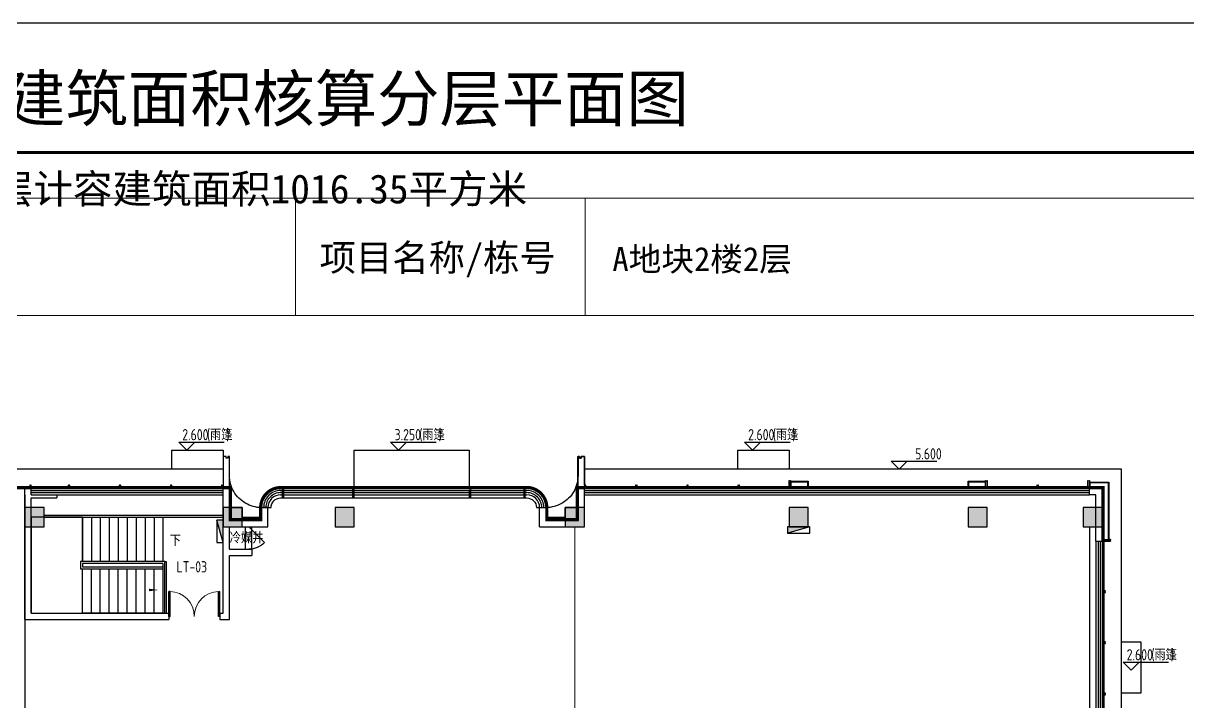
# Model space of a CAD drawing. Extents: x 512858 to 514372, y -232486 to -231710.
# Drawn here: x 513789.12 to 513825.54, y -232321.02 to -232299.81 of the extents above; entities that cross this region are included whole.
import ezdxf
from ezdxf.enums import TextEntityAlignment as Align

# ---------------------------------------------------------------- set-up
doc = ezdxf.new("R2010")
doc.units = 0
doc.header["$LTSCALE"] = 1000
doc.linetypes.add('DASH', pattern=[0.35, 0.25, -0.1])
doc.layers.get('0').update_dxf_attribs({"color": 252})
for name, color, linetype in [('$计容结果', 7, 'Continuous'), ('0-灰色石材', 253, 'Continuous'), ('6#-造型-1F（实施版）金属型材-METAL-S', 253, 'Continuous'), ('6#-造型-银白色铝板', 252, 'Continuous'), ('A-ANNO-100-DIM-E', 253, 'Continuous'), ('A-ANNO-100-TXT', 252, 'Continuous'), ('A-ANNO-50-SYMB', 252, 'Continuous'), ('A-DOOR', 252, 'Continuous'), ('A-METAL-E', 253, 'Continuous'), ('A-SOIL-E', 253, 'Continuous'), ('A-STAIR', 252, 'Continuous'), ('A-STR-CONC-C', 253, 'Continuous'), ('A-STR-CONC-E', 253, 'Continuous'), ('A-STR-CONC-H', 253, 'Continuous'), ('A-WALL-S', 252, 'Continuous'), ('A-WINDOW', 253, 'Continuous'), ('PUB_HATCH', 252, 'Continuous'), ('立面轮廓', 253, 'Continuous'), ('面积', 6, 'Continuous')]:
    doc.layers.add(name, color=color, linetype=linetype)
for name, color, linetype, lineweight in [('P-FIRE-FH', 252, 'Continuous', 25), ('图廓', 252, 'Continuous', 9), ('面积-计容-餐饮便利店-1', 3, 'Continuous', 0)]:
    doc.layers.add(name, color=color, linetype=linetype, lineweight=lineweight)
doc.layers.add('打印图框', color=252, linetype='Continuous', plot=False)
doc.styles.add('dw', font='simhei.ttf')
doc.styles.add('STYLE1', font='stylu.ttf')
doc.styles.add('TYDG_02', font='TSSDENG.shx', dxfattribs={"width": 0.8, "bigfont": 'hztxt.shx'})

# ---------------------------------------------------------------- blocks, each defined once
blk = doc.blocks.new('2新12$TwtSys$00000434')
for p, q in [((-0.5, 0.5), (-0.5, -0.5)), ((-0.5, -0.5), (0.5, 0.5)), ((0.5, 0.5), (-0.5, 0.5)), ((0.5, -0.5), (0.5, 0.5)), ((-0.5, -0.5), (0.5, -0.5))]:
    blk.add_line(p, q)
blk.add_solid([(0.5, -0.5), (0.5, 0.5), (-0.5, -0.5)])
blk = doc.blocks.new('2新73A$C24E84E36')
at = {"layer": 'P-FIRE-FH', "xscale": 700, "yscale": 200, "zscale": 700}
for p, rotation in [((6000, 26254), 90), ((24100, 26300), 180)]:
    blk.add_blockref('2新12$TwtSys$00000434', p, dxfattribs=dict(at, rotation=rotation))
blk = doc.blocks.new('2新154_FZH')
blk.add_lwpolyline([(-0.5, -0.5), (0.5, -0.5), (0.5, 0.5), (-0.5, 0.5)], close=True)
at = {"layer": 'PUB_HATCH'}
blk.add_solid([(-0.5, -0.5), (0.5, -0.5), (-0.5, 0.5), (0.5, 0.5)], dxfattribs=at)
blk = doc.blocks.new('2新692F柱')
at = {"layer": 'A-STR-CONC-C', "xscale": 600, "yscale": 600, "zscale": 600, "rotation": 270}
for p in [(-69062, -5198), (-62862, -5198), (-59362, -5198), (-52162, -5198), (-45162, -5198), (-39562, -5198), (-35962, -5198)]:
    blk.add_blockref('2新154_FZH', p, dxfattribs=at)
blk = doc.blocks.new('2新157a-dahsedfweo334')
at = {"layer": '6#-造型-1F（实施版）金属型材-METAL-S'}
blk.add_lwpolyline([(2186872, 353421), (2186922, 353421), (2186922, 353521), (2186912, 353521), (2186912, 353511), (2186882, 353511), (2186882, 353521), (2186872, 353521)], close=True, dxfattribs=at)
blk = doc.blocks.new('2新164a-waraet5465478')
at = {"layer": '6#-造型-1F（实施版）金属型材-METAL-S'}
blk.add_lwpolyline([(2224547, 326871), (2224547, 327121), (2224597, 327121), (2224597, 326871), (2224587, 326871), (2224587, 326881), (2224557, 326881), (2224557, 326871)], close=True, dxfattribs=at)
blk = doc.blocks.new('2新160a-dsrtr678jfghj')
at = {"layer": '0-灰色石材'}
for points in [[(2318626, 580453), (2318626, 580653), (2319175, 580653), (2319175, 580453)], [(2318646, 580453), (2318646, 580633), (2319155, 580633), (2319155, 580453)], [(2324176, 580453), (2324176, 580653), (2324726, 580653), (2324726, 580453)], [(2324196, 580453), (2324196, 580633), (2324706, 580633), (2324706, 580453)], [(2327976, 580428), (2327976, 580628), (2328576, 580628), (2328576, 578828)], [(2327996, 580403), (2327996, 580608), (2328556, 580608), (2328556, 578828)]]:
    blk.add_lwpolyline(points, dxfattribs=at)
at = {"layer": '6#-造型-1F（实施版）金属型材-METAL-S'}
for p, q in [((2300876, 581428), (2300876, 580532)), ((2301076, 580828), (2301076, 581428)), ((2301078, 580763), (2301076, 580828)), ((2301076, 580428), (2301076, 580828)), ((2301084, 580697), (2301078, 580763)), ((2301095, 580633), (2301084, 580697)), ((2301110, 580569), (2301095, 580633)), ((2301129, 580507), (2301110, 580569)), ((2294876, 580428), (2294876, 580528)), ((2296026, 580532), (2296026, 580432)), ((2296076, 580428), (2296076, 580528)), ((2297626, 580528), (2297626, 580428)), ((2300876, 580432), (2300876, 580532)), ((2301076, 580428), (2300876, 580428)), ((2301076, 579828), (2301076, 580428)), ((2301152, 580445), (2301129, 580507)), ((2301179, 580386), (2301152, 580445)), ((2301160, 580428), (2301160, 580428)), ((2301210, 580328), (2301179, 580386)), ((2301244, 580272), (2301210, 580328)), ((2301282, 580219), (2301244, 580272)), ((2301324, 580169), (2301282, 580219)), ((2302726, 580428), (2302676, 580428)), ((2302746, 580428), (2302726, 580428)), ((2302726, 580428), (2302726, 580128)), ((2302756, 580438), (2302746, 580438)), ((2302746, 580438), (2302746, 580428)), ((2302746, 580428), (2302756, 580428)), ((2302756, 580428), (2302756, 580438)), ((2302776, 580428), (2302756, 580428)), ((2302776, 580128), (2302776, 580428)), ((2304975, 580381), (2304975, 580428)), ((2304975, 580381), (2304975, 580428)), ((2304975, 580381), (2304975, 580381)), ((2308596, 580428), (2308576, 580428)), ((2308576, 580378), (2308576, 580128)), ((2308606, 580438), (2308596, 580438)), ((2308596, 580438), (2308596, 580428)), ((2308596, 580428), (2308606, 580428)), ((2308606, 580428), (2308606, 580438)), ((2308626, 580428), (2308606, 580428)), ((2308626, 580128), (2308626, 580428)), ((2310296, 580428), (2310276, 580428)), ((2310276, 580428), (2310276, 580128)), ((2310306, 580438), (2310296, 580438)), ((2310296, 580438), (2310296, 580428)), ((2310296, 580428), (2310306, 580428)), ((2310306, 580428), (2310306, 580438)), ((2310326, 580428), (2310306, 580428)), ((2310326, 580128), (2310326, 580428)), ((2310376, 580428), (2310326, 580428)), ((2311976, 580428), (2312175, 580428)), ((2311976, 580428), (2311976, 579428)), ((2315425, 580428), (2315425, 580528)), ((2301076, 579428), (2301076, 579828)), ((2301369, 580121), (2301324, 580169)), ((2301416, 580076), (2301369, 580121)), ((2301467, 580035), (2301416, 580076)), ((2301520, 579996), (2301467, 580035)), ((2301576, 579962), (2301520, 579996)), ((2301633, 579931), (2301576, 579962)), ((2301693, 579904), (2301633, 579931)), ((2301754, 579881), (2301693, 579904)), ((2301817, 579862), (2301754, 579881)), ((2301881, 579847), (2301817, 579862)), ((2301945, 579836), (2301881, 579847)), ((2302010, 579830), (2301945, 579836)), ((2302076, 579828), (2302010, 579830)), ((2302076, 579828), (2302076, 579428)), ((2302726, 580128), (2302776, 580128)), ((2308576, 580128), (2308626, 580128)), ((2310276, 580128), (2310326, 580128)), ((2310976, 579428), (2310976, 579828)), ((2301476, 579428), (2301076, 579428)), ((2302076, 579428), (2301476, 579428)), ((2311976, 579428), (2310976, 579428)), ((2328426, 575578), (2328476, 575578))]:
    blk.add_line(p, q, dxfattribs=at)
for points in [[(2301076, 581428), (2301026, 581428), (2301026, 581378), (2300976, 581378), (2300976, 581428), (2300876, 581428)], [(2312175, 580528), (2312176, 581428), (2312076, 581428), (2312076, 581378), (2312026, 581378), (2312026, 581428), (2311976, 581428), (2311976, 580828)], [(2311976, 580428), (2311976, 580828), (2311973, 580763), (2311967, 580697), (2311956, 580633), (2311942, 580569), (2311923, 580507), (2311899, 580445), (2311872, 580386), (2311842, 580328), (2311807, 580272), (2311769, 580219), (2311727, 580169), (2311683, 580121), (2311635, 580076), (2311584, 580035), (2311531, 579996), (2311476, 579962), (2311418, 579931), (2311358, 579904), (2311297, 579881), (2311235, 579862), (2311171, 579847), (2311106, 579836), (2311041, 579830), (2310976, 579828)], [(2304926, 580428), (2304926, 580128), (2304976, 580128), (2304976, 580428)], [(2304926, 580428), (2304975, 580428)], [(2328376, 578778), (2328626, 578778), (2328626, 578788), (2328616, 578788), (2328616, 578818), (2328626, 578818), (2328626, 578828), (2328576, 578828)]]:
    blk.add_lwpolyline(points, dxfattribs=at)
at = {"layer": '6#-造型-银白色铝板'}
for name, p, rotation in [('2新164a-waraet5465478', (4543173, 907549), 180), ('2新164a-waraet5465478', (4549323, 907549), 180), ('2新164a-waraet5465478', (4552523, 907549), 180), ('2新164a-waraet5465478', (2655497, -1645770), 90), ('2新157a-dahsedfweo334', (1974955, 2764100), 270), ('2新157a-dahsedfweo334', (1974955, 2762500), 270), ('2新157a-dahsedfweo334', (1974955, 2760900), 270), ('2新157a-dahsedfweo334', (1974955, 2760900), 270)]:
    blk.add_blockref(name, p, dxfattribs=dict(at, rotation=rotation))
for p in [(107954, 227007), (109154, 227007), (110754, 227007), (112354, 227007), (113954, 227007), (113954, 227007), (125303, 227007), (126903, 227007), (128503, 227007), (130103, 227007), (139454, 227007)]:
    blk.add_blockref('2新157a-dahsedfweo334', p, dxfattribs=at)
blk = doc.blocks.new('2新04$DorLib2D$00000002')
for p, q in [((-0.5, 0), (-0.5, 0.4875)), ((-0.475, 0.4875), (-0.5, 0.4875)), ((-0.475, 0), (-0.475, 0.4875)), ((0.475, 0), (0.475, 0.4875)), ((0.475, 0.4875), (0.5, 0.4875)), ((0.5, 0), (0.5, 0.4875)), ((-0.5, 0), (-0.475, 0)), ((0.5, 0), (0.475, 0))]:
    blk.add_line(p, q)
at = {"lineweight": 13}
for centre, start, end in [((-0.4875, 0), 0, 88.53072), ((0.4875, 0), 91.46928, 180)]:
    blk.add_arc(centre, 0.4875, start, end, dxfattribs=at)
blk = doc.blocks.new('2新05$DorLib2D$00000114')
at = {"color": 0}
blk.add_line((0.5, 0), (-0.207, 0.707), dxfattribs=at)
blk.add_arc((0.5, 0), 1, 135, 180, dxfattribs=at)

msp = doc.modelspace()

# ---------------------------------------------------------------- linework, layer by layer
at = {"color": 252, "linetype": 'DASH', "ltscale": 0.003, "const_width": 0.03}
msp.add_lwpolyline([(513806.37, -232315.55), (513806.37, -232324.45)], dxfattribs=at)
at = {"layer": 'A-ANNO-100-DIM-E', "color": 252}
for p, q in [((513794.231, -232313.15), (513793.981, -232312.9)), ((513793.981, -232312.9), (513795.404, -232312.9)), ((513794.231, -232313.15), (513794.481, -232312.9)), ((513800.859, -232313.15), (513800.609, -232312.9)), ((513800.609, -232312.9), (513802.032, -232312.9)), ((513800.859, -232313.15), (513801.109, -232312.9)), ((513811.931, -232313.15), (513811.681, -232312.9)), ((513811.681, -232312.9), (513813.104, -232312.9)), ((513811.931, -232313.15), (513812.181, -232312.9)), ((513816.52, -232313.75), (513816.27, -232313.5)), ((513816.27, -232313.5), (513817.693, -232313.5)), ((513816.52, -232313.75), (513816.77, -232313.5)), ((513823.77, -232320.031), (513823.52, -232319.781)), ((513823.52, -232319.781), (513824.943, -232319.781)), ((513823.77, -232320.031), (513824.02, -232319.781))]:
    msp.add_line(p, q, dxfattribs=at)
at = {"layer": 'A-ANNO-50-SYMB', "color": 252}
msp.add_lwpolyline([(513793.63, -232315.975, 0, 0, 0), (513790.17, -232315.975, 0, 0, 0), (513790.17, -232317.525, 0, 0, 0), (513793.35, -232317.525, 0, 0.08, 0), (513793.05, -232317.525, 0, 0, 0)], format="xyseb", dxfattribs=at)
at = {"layer": 'A-DOOR', "color": 252}
for p, q in [((513796.07, -232316.25), (513796.07, -232315.55)), ((513796.27, -232316.25), (513796.27, -232315.55))]:
    msp.add_line(p, q, dxfattribs=at)
at = {"layer": 'A-METAL-E', "color": 252}
for points in [[(513793.77, -232313.75), (513793.77, -232313.15), (513795.37, -232313.15), (513795.37, -232313.75)], [(513799.47, -232314.35), (513799.47, -232313.15), (513803.07, -232313.15), (513803.07, -232314.35)], [(513811.47, -232313.75), (513811.47, -232313.15), (513813.07, -232313.15), (513813.07, -232313.75)], [(513795.37, -232313.75), (513764.77, -232313.75)], [(513764.77, -232324.45), (513786.97, -232324.45), (513786.97, -232338.45), (513795.47, -232338.45), (513795.47, -232341.25), (513810.57, -232341.25), (513810.57, -232342.65), (513823.47, -232342.65), (513823.47, -232313.75), (513806.67, -232313.75)], [(513823.47, -232319.15), (513824.07, -232319.15), (513824.07, -232320.75), (513823.47, -232320.75)]]:
    msp.add_lwpolyline(points, dxfattribs=at)
at = {"layer": 'A-SOIL-E', "color": 252}
msp.add_lwpolyline([(513789.17, -232314.55), (513789.17, -232322.05)], dxfattribs=at)
at = {"layer": 'A-STAIR', "color": 252}
for p, q in [((513790.97, -232315.25), (513789.37, -232315.25)), ((513789.37, -232315.25), (513789.37, -232318.25)), ((513790.97, -232315.25), (513793.49, -232315.25)), ((513790.97, -232315.25), (513790.97, -232316.64)), ((513790.97, -232316.64), (513790.97, -232315.25)), ((513791.25, -232315.25), (513791.25, -232316.64)), ((513791.53, -232315.25), (513791.53, -232316.64)), ((513791.81, -232315.25), (513791.81, -232316.64)), ((513792.09, -232315.25), (513792.09, -232316.64)), ((513792.37, -232315.25), (513792.37, -232316.64)), ((513792.65, -232315.25), (513792.65, -232316.64)), ((513792.93, -232315.25), (513792.93, -232316.64)), ((513793.21, -232315.25), (513793.21, -232316.64)), ((513793.49, -232315.25), (513793.49, -232316.64)), ((513790.97, -232318.25), (513790.97, -232316.86)), ((513790.97, -232318.25), (513790.97, -232316.86)), ((513791.25, -232318.25), (513791.25, -232316.86)), ((513791.53, -232318.25), (513791.53, -232316.86)), ((513791.81, -232318.25), (513791.81, -232316.86)), ((513792.09, -232318.25), (513792.09, -232316.86)), ((513792.37, -232318.25), (513792.37, -232316.86)), ((513792.65, -232318.25), (513792.65, -232316.86)), ((513792.93, -232318.25), (513792.93, -232316.86)), ((513793.21, -232318.25), (513793.21, -232316.86)), ((513789.37, -232318.25), (513790.97, -232318.25)), ((513793.49, -232318.25), (513790.97, -232318.25)), ((513793.49, -232318.25), (513793.55, -232318.25))]:
    msp.add_line(p, q, dxfattribs=at)
for points in [[(513789.77, -232315.19), (513795.37, -232315.19)], [(513789.77, -232315.25), (513795.37, -232315.25)], [(513793.55, -232318.25), (513793.55, -232316.64), (513790.91, -232316.64), (513790.91, -232316.86), (513793.489, -232316.86)], [(513793.489, -232316.7), (513790.97, -232316.7), (513790.97, -232316.8), (513793.489, -232316.8)], [(513793.49, -232316.7), (513793.49, -232318.25)], [(513793.55, -232316.64), (513793.59, -232316.64), (513793.59, -232318.25)]]:
    msp.add_lwpolyline(points, dxfattribs=at)
at = {"layer": 'A-STR-CONC-E', "color": 252}
msp.add_lwpolyline([(513822.47, -232315.55), (513822.47, -232331.25)], dxfattribs=at)
at = {"layer": 'A-STR-CONC-H', "color": 252}
msp.add_lwpolyline([(513805.17, -232314.95), (513805.47, -232314.95), (513805.47, -232315.25), (513806.07, -232315.25), (513806.07, -232314.95), (513806.47, -232314.95), (513806.47, -232314.35), (513822.87, -232314.35), (513822.87, -232342.05), (513811.17, -232342.05), (513811.17, -232340.65), (513796.07, -232340.65), (513796.07, -232337.85), (513789.17, -232337.85), (513789.17, -232322.25), (513765.17, -232322.25)], dxfattribs=at)
msp.add_lwpolyline([(513765.17, -232314.35), (513795.57, -232314.35), (513795.57, -232314.95), (513795.97, -232314.95), (513795.97, -232315.25), (513796.57, -232315.25), (513796.57, -232314.95), (513796.87, -232314.95, -0.414214), (513797.17, -232314.65), (513804.87, -232314.65, -0.414214), (513805.17, -232314.95, -0.414214)], format="xyb", dxfattribs=at)
at = {"layer": 'A-WALL-S', "color": 252}
for p, q in [((513789.17, -232314.65), (513789.17, -232314.35)), ((513789.17, -232314.35), (513789.37, -232314.35)), ((513789.37, -232314.55), (513789.37, -232314.35)), ((513789.37, -232314.55), (513790.17, -232314.55)), ((513790.17, -232314.55), (513790.17, -232314.65)), ((513795.37, -232315.45), (513795.37, -232314.35)), ((513795.37, -232314.35), (513795.57, -232314.35)), ((513795.57, -232315.35), (513795.57, -232314.35)), ((513806.47, -232315.35), (513806.47, -232314.35)), ((513806.47, -232314.35), (513806.67, -232314.35)), ((513806.67, -232315.55), (513806.67, -232314.35)), ((513822.87, -232314.35), (513822.47, -232314.35)), ((513822.47, -232314.55), (513822.47, -232314.35)), ((513822.67, -232314.55), (513822.47, -232314.55)), ((513822.67, -232316), (513822.67, -232314.55)), ((513822.87, -232316), (513822.87, -232314.35)), ((513789.17, -232318.45), (513789.17, -232314.65)), ((513789.37, -232318.25), (513789.37, -232314.65)), ((513789.37, -232314.65), (513790.17, -232314.65)), ((513796.57, -232315.35), (513796.57, -232314.95)), ((513796.57, -232314.95), (513796.77, -232314.95)), ((513796.77, -232315.55), (513796.77, -232314.95)), ((513805.27, -232315.55), (513805.27, -232314.95)), ((513805.27, -232314.95), (513805.47, -232314.95)), ((513805.47, -232315.35), (513805.47, -232314.95)), ((513795.57, -232315.35), (513796.17, -232315.35)), ((513796.17, -232315.35), (513796.57, -232315.35)), ((513805.47, -232315.35), (513806.47, -232315.35)), ((513795.37, -232316.35), (513795.37, -232315.45)), ((513795.57, -232315.55), (513796.17, -232315.55)), ((513795.57, -232316.25), (513795.57, -232315.55)), ((513796.17, -232315.55), (513796.77, -232315.55)), ((513805.27, -232315.55), (513806.67, -232315.55)), ((513822.67, -232316), (513822.87, -232316)), ((513795.37, -232318.25), (513795.37, -232316.35)), ((513795.57, -232316.25), (513796.27, -232316.25)), ((513795.57, -232316.45), (513796.27, -232316.45)), ((513795.57, -232318.45), (513795.57, -232316.45)), ((513796.27, -232316.25), (513796.27, -232316.45)), ((513789.37, -232318.25), (513793.67, -232318.25)), ((513795.27, -232318.25), (513795.37, -232318.25)), ((513789.17, -232318.45), (513793.67, -232318.45)), ((513795.27, -232318.45), (513795.57, -232318.45))]:
    msp.add_line(p, q, dxfattribs=at)
for points in [[(513796.07, -232315.55), (513796.27, -232315.55)], [(513796.07, -232316.25), (513796.27, -232316.25)], [(513793.67, -232318.25), (513793.67, -232318.45)], [(513795.27, -232318.25), (513795.27, -232318.45)]]:
    msp.add_lwpolyline(points, dxfattribs=at)
at = {"layer": 'A-WINDOW', "color": 252}
for p, q in [((513789.37, -232314.35), (513795.37, -232314.35)), ((513789.37, -232314.417), (513795.37, -232314.417)), ((513789.37, -232314.483), (513795.37, -232314.483)), ((513789.37, -232314.55), (513795.37, -232314.55)), ((513797.17, -232314.35), (513804.87, -232314.35)), ((513797.17, -232314.417), (513804.87, -232314.417)), ((513797.17, -232314.483), (513804.87, -232314.483)), ((513797.17, -232314.55), (513804.87, -232314.55)), ((513806.67, -232314.35), (513822.47, -232314.35)), ((513806.67, -232314.417), (513822.47, -232314.417)), ((513806.67, -232314.483), (513822.47, -232314.483)), ((513806.67, -232314.55), (513822.47, -232314.55)), ((513796.77, -232314.95), (513796.57, -232314.95)), ((513805.27, -232314.95), (513805.47, -232314.95)), ((513822.67, -232316), (513822.67, -232322.35)), ((513822.737, -232316), (513822.737, -232322.35)), ((513822.804, -232316), (513822.804, -232322.35)), ((513822.87, -232316), (513822.87, -232322.35))]:
    msp.add_line(p, q, dxfattribs=at)
for centre, radius, start, end in [((513797.17, -232314.95), 0.6, 90, 180), ((513797.17, -232314.95), 0.533, 90, 180.0126), ((513797.17, -232314.95), 0.467, 90, 180.0144), ((513797.17, -232314.95), 0.4, 90, 180), ((513804.87, -232314.95), 0.6, 0, 90), ((513804.87, -232314.95), 0.533, 359.9874, 90), ((513804.87, -232314.95), 0.467, 359.9856, 90), ((513804.87, -232314.95), 0.4, 0, 90)]:
    msp.add_arc(centre, radius, start, end, dxfattribs=at)
at = {"layer": '图廓', "color": 0}
msp.add_line((513758.483, -232308.944), (513839.466, -232308.944), dxfattribs=at)
at = {"layer": '图廓', "color": 0, "const_width": 0.0953}
msp.add_lwpolyline([(513757.054, -232303.845), (513840.895, -232303.845), (513840.895, -232365.058), (513757.054, -232365.058)], close=True, dxfattribs=at)
at = {"layer": '图廓', "color": 0}
msp.add_lwpolyline([(513758.483, -232305.274), (513839.466, -232305.274), (513839.466, -232363.629), (513758.483, -232363.629)], close=True, dxfattribs=at)
for points in [[(513797.636, -232308.944), (513797.636, -232305.274)], [(513806.69, -232308.944), (513806.69, -232305.274)]]:
    msp.add_lwpolyline(points, dxfattribs=at)
at = {"layer": '打印图框', "color": 6, "ltscale": 0.5}
msp.add_lwpolyline([(513753.629, -232367.788), (513844.276, -232367.788), (513844.276, -232299.809), (513753.629, -232299.809)], close=True, dxfattribs=at)
at = {"layer": '立面轮廓', "color": 252, "elevation": 0}
for points in [[(513795.571, -232314.35), (513795.571, -232313.35), (513795.521, -232313.35), (513795.521, -232313.4), (513795.471, -232313.4), (513795.471, -232313.35), (513795.371, -232313.35), (513795.371, -232314.35)], [(513806.47, -232314.35), (513806.47, -232313.35), (513806.52, -232313.35), (513806.52, -232313.4), (513806.57, -232313.4), (513806.57, -232313.35), (513806.67, -232313.35), (513806.67, -232314.35)], [(513806.47, -232314.35), (513806.47, -232313.35), (513806.52, -232313.35), (513806.52, -232313.4), (513806.57, -232313.4), (513806.57, -232313.35), (513806.67, -232313.35), (513806.67, -232314.35)]]:
    msp.add_lwpolyline(points, close=True, dxfattribs=at)
at = {"layer": '面积-计容-餐饮便利店-1', "color": 3, "const_width": 0.1}
msp.add_lwpolyline([(513822.895, -232314.325), (513806.445, -232314.325), (513806.445, -232315.325), (513805.495, -232315.325), (513805.495, -232314.95, 0.447798), (513804.788, -232314.325), (513797.17, -232314.325, 0.414269), (513796.545, -232314.95), (513796.545, -232315.325), (513795.595, -232315.325), (513795.595, -232314.325), (513772.545, -232314.325), (513772.545, -232322.275), (513789.145, -232322.275), (513789.145, -232337.875), (513796.045, -232337.875), (513796.17, -232337.75), (513796.17, -232334.55), (513797.67, -232334.55), (513797.67, -232340.675), (513811.145, -232340.675), (513811.145, -232342.075), (513822.895, -232342.075)], format="xyb", close=True, dxfattribs=at)

# ---------------------------------------------------------------- block references
at = {"color": 252, "xscale": 0.001, "yscale": 0.001, "zscale": 0.001}
msp.add_blockref('2新692F柱', (513858.532, -232310.052), dxfattribs=at)
at = {"layer": '6#-造型-银白色铝板', "color": 252, "xscale": 0.001, "yscale": 0.001, "zscale": 0.001}
msp.add_blockref('2新160a-dsrtr678jfghj', (511494.495, -232894.778), dxfattribs=at)
at = {"layer": 'A-DOOR', "color": 252, "xscale": 0.7000000000000001, "yscale": -0.7000000000000001, "zscale": 0.2, "rotation": 90}
msp.add_blockref('2新05$DorLib2D$00000114', (513796.17, -232315.9), dxfattribs=at)
at = {"layer": 'A-DOOR', "color": 252, "xscale": 1.6, "yscale": 1.6, "zscale": 0.2}
msp.add_blockref('2新04$DorLib2D$00000002', (513794.47, -232318.35), dxfattribs=at)
at = {"layer": '面积', "color": 252, "xscale": 0.001, "yscale": 0.001, "zscale": 0.001}
msp.add_blockref('2新73A$C24E84E36', (513789.27, -232341.95), dxfattribs=at)

# ---------------------------------------------------------------- texts
at = {"layer": '$计容结果', "style": 'dw'}
msp.add_text('本层计容建筑面积1016.35平方米', height=0.90647, dxfattribs=at).set_placement((513786.963, -232305.439))
at = {"layer": 'A-ANNO-100-DIM-E', "color": 252, "style": 'TYDG_02', "width": 0.8}
for s, p in [('2.600', (513794.093, -232312.845)), ('(', (513794.865, -232312.845)), (')', (513795.472, -232312.845)), ('3.250', (513800.734, -232312.845)), ('(', (513801.506, -232312.845)), (')', (513802.113, -232312.845)), ('2.600', (513811.792, -232312.845)), ('(', (513812.565, -232312.845)), (')', (513813.171, -232312.845)), ('5.600', (513817.014, -232313.445)), ('(', (513824.405, -232319.726)), (')', (513825.011, -232319.726)), ('2.600', (513823.632, -232319.726))]:
    msp.add_text(s, height=0.35, dxfattribs=at).set_placement(p)
at = {"layer": 'A-ANNO-100-DIM-E', "color": 252, "style": 'TYDG_02'}
for p in [(513794.958, -232312.845), (513801.599, -232312.845), (513812.658, -232312.845), (513824.498, -232319.726)]:
    msp.add_text('雨篷', height=0.3526, dxfattribs=at).set_placement(p)
at = {"layer": 'A-ANNO-100-TXT', "color": 252, "style": 'TYDG_02'}
msp.add_text('冷媒井', height=0.3526, dxfattribs=at).set_placement((513795.574, -232316.067))
at = {"layer": 'A-ANNO-100-TXT', "color": 252, "style": 'TYDG_02', "width": 0.8}
msp.add_text('LT-03', height=0.35, dxfattribs=at).set_placement((513793.914, -232316.976))
at = {"layer": 'A-ANNO-50-SYMB', "color": 252, "style": 'TYDG_02'}
msp.add_text('下', height=0.353, dxfattribs=at).set_placement((513793.7, -232316.15))
at = {"layer": '图廓', "color": 0, "style": 'STYLE1'}
msp.add_text('单体建筑面积核算分层平面图', height=1.4291, dxfattribs=at).set_placement((513797.264, -232303.305), align=Align.BOTTOM_CENTER)
at = {"layer": '图廓', "color": 0, "style": 'dw'}
for s, height, p in [('项目名称/栋号', 0.8336, (513798.389, -232307.553)), ('A地块2楼2层', 0.7488, (513807.546, -232307.553))]:
    msp.add_text(s, height=height, dxfattribs=at).set_placement(p)

doc.saveas('drawing.dxf')
